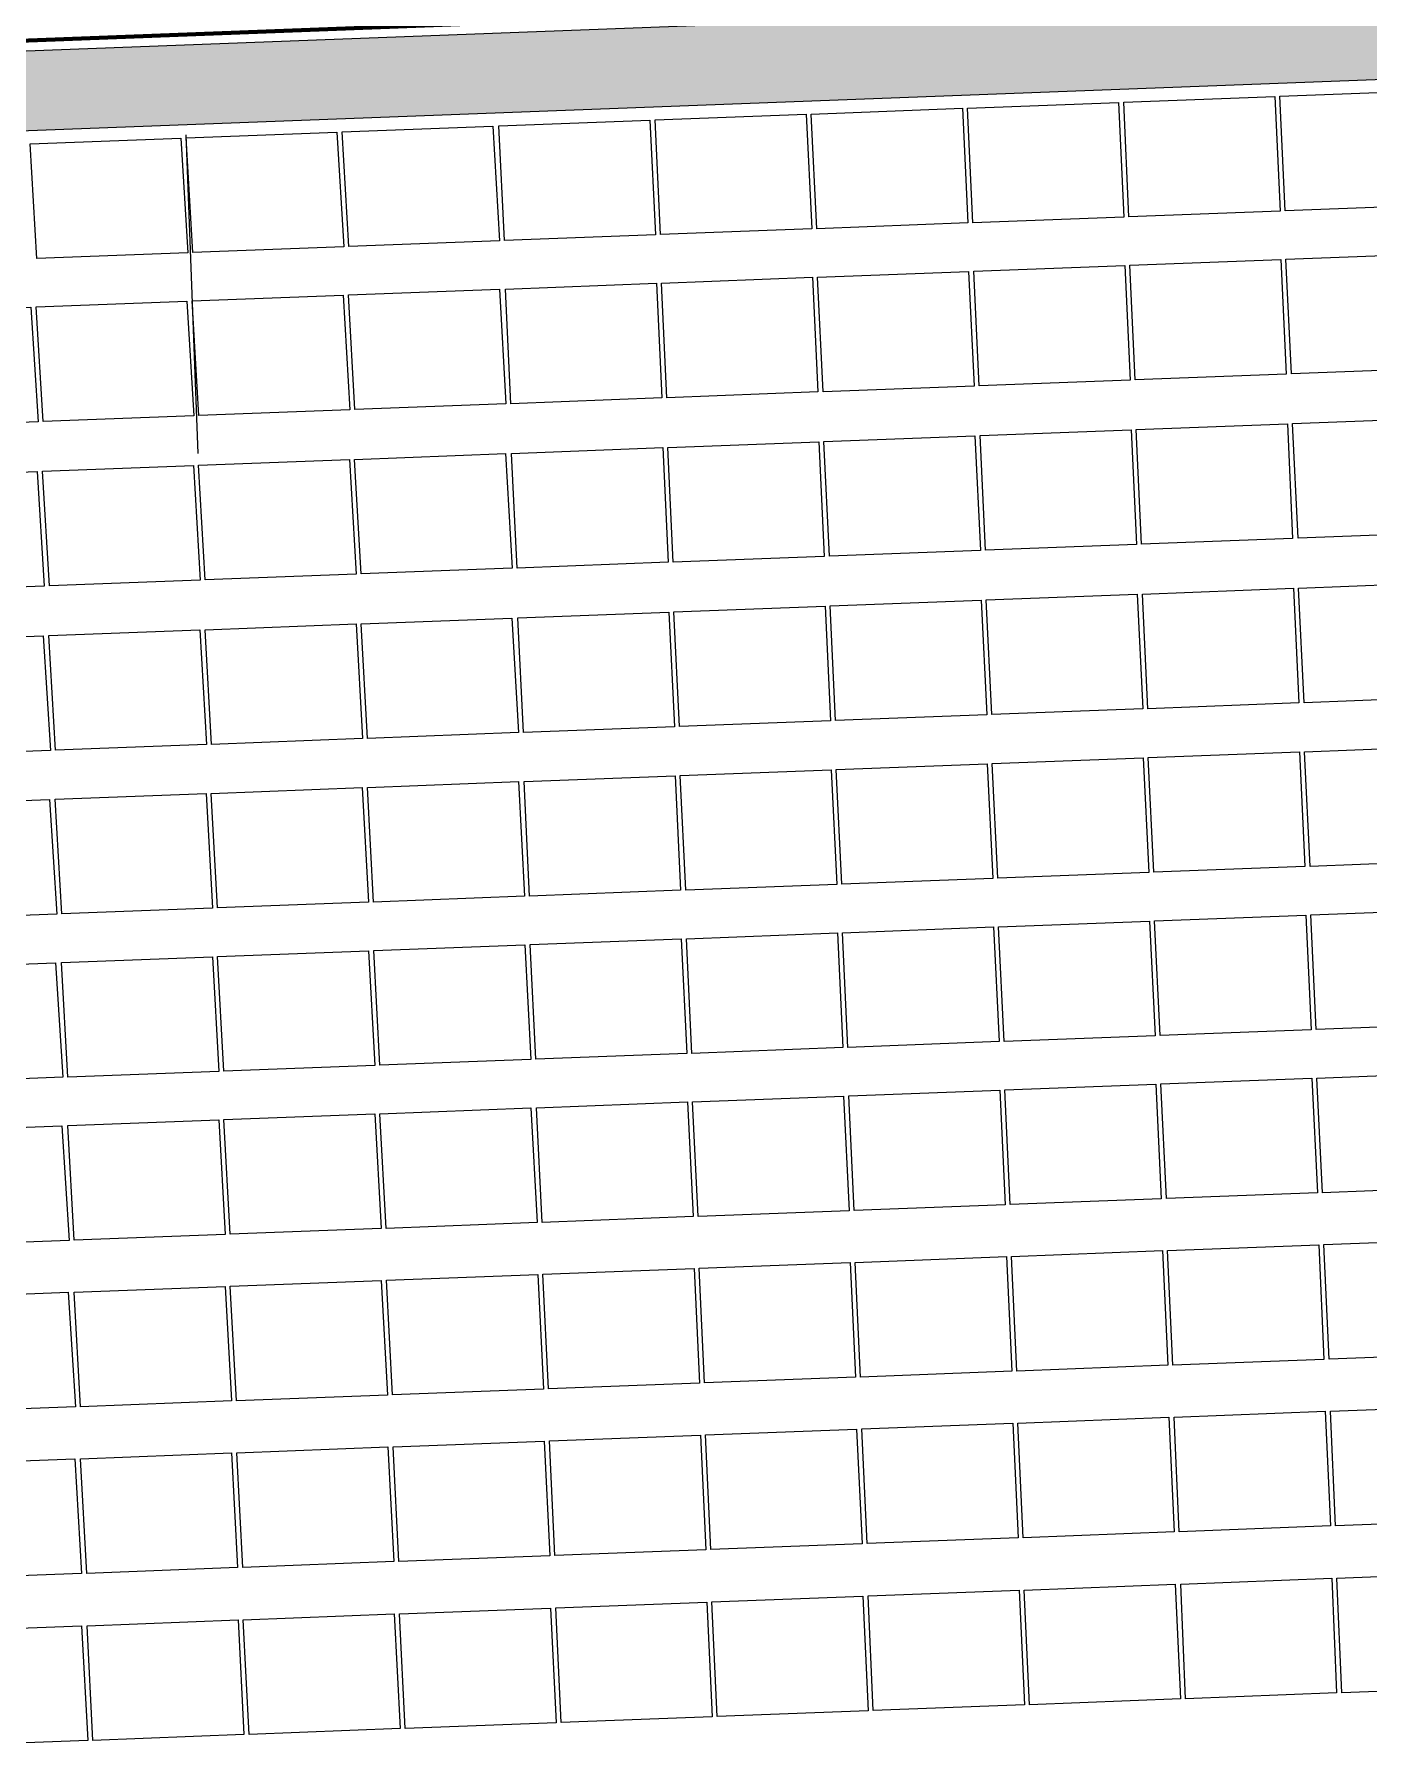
# Model space of a CAD drawing. Header units: metres. Extents: x 1956498 to 1957612, y 2277909 to 2278547.
# Drawn here: x 1957201.3 to 1957267.9, y 2278392.3 to 2278477.2 of the extents above; entities that cross this region are included whole.
import ezdxf

# ---------------------------------------------------------------- set-up
doc = ezdxf.new("R2010")
doc.units = ezdxf.units.M
doc.layers.add('PVcase AlignmentLine', color=130, linetype='Continuous', plot=False)
for name, color, linetype in [('PVcase PV Modules (full frames)', 142, 'Continuous'), ('UBS-100-Circulation intérieure lourde', 252, 'Continuous'), ('UBS-100-Circulation intérieure légère', 254, 'Continuous'), ('UBS-100-Clôture', 30, 'LIMITE1')]:
    doc.layers.add(name, color=color, linetype=linetype)
doc.linetypes.add('LIMITE1', pattern='A,6.35,-2.54,[133,ltypeshp.shx,S=2.54,R=0,X=-2.54,Y=0],-2.54,25.4', length=36.83)

# ---------------------------------------------------------------- blocks, each defined once
blk = doc.blocks.new('3P6@20DEG F FX ID1 PVBlock')
at = {"color": 0, "transparency": 33554687}
blk.add_polyline3d([(0, 0, 2.083586713139974), (7.539539347030692, 0.2870042413902952, 2.083586713139975), (7.757297679336461, -5.433460050740019, 1.675326544159361e-15), (0.2177583323057694, -5.720464292130313, 0)], close=True, dxfattribs=at)

msp = doc.modelspace()

# ---------------------------------------------------------------- hatches: boundary and pattern name
at = {"layer": 'UBS-100-Circulation intérieure légère', "transparency": 33554687}
h = msp.add_hatch(color=256, dxfattribs=at)
h.dxf.hatch_style = 1
edge = h.paths.add_edge_path()
edge.add_line((1957168.819853343, 2278475.1357936), (1957280.345776347, 2278479.367476957))
edge.add_arc((1957280.914519513, 2278464.37826313), 14.99999999764238, 2.172968428877482, 92.17295973997813, ccw=False)
edge.add_line((1957295.903733255, 2278464.94700857), (1957297.1195293, 2278432.904954253))
edge.add_line((1957297.1195293, 2278432.904954253), (1957297.270925104, 2278428.914927621))
edge.add_line((1957297.270925104, 2278428.914927621), (1957299.069981529, 2278381.500911805))
edge.add_line((1957299.069981529, 2278381.500911805), (1957300.808847787, 2278335.64713866))
edge.add_arc((1957309.588938812, 2278335.97673392), 8.786275174235083, 182.1498130617555, 198.0567626064983)
edge.add_arc((1957311.791150719, 2278336.347840864), 10.99999998057414, 196.3388526731044, 234.4541108822879)
edge.add_line((1957305.396247846, 2278327.397689088), (1957286.721981409, 2278326.696673925))
edge.add_arc((1957285.722986616, 2278337.651216791), 10.99999999995685, 275.2106509930605, 362.1729597371456)
edge.add_line((1957296.715076757, 2278338.068295112), (1957294.963596078, 2278384.228530478))
edge.add_line((1957294.963596078, 2278384.228530478), (1957294.487589629, 2278396.776465988))
edge.add_line((1957294.487589629, 2278396.776465988), (1957291.906609636, 2278464.795341454))
edge.add_arc((1957280.914519526, 2278464.378263162), 10.99999996737297, 2.172959588233279, 92.17295981279794)
edge.add_line((1957280.497441191, 2278475.370353269), (1957168.971522206, 2278471.138563979))
edge.add_line((1957168.971522206, 2278471.138563979), (1957168.819853342, 2278475.1357936))

# ---------------------------------------------------------------- linework, layer by layer
at = {"layer": 'PVcase AlignmentLine', "transparency": 33554687}
msp.add_lwpolyline([(1957208.875265989, 2278472.152332769), (1957209.477812591, 2278456.272230144)], dxfattribs=at)
msp.add_lwpolyline([(1957208.875265989, 2278472.152332769), (1957209.477812591, 2278456.272230144)], dxfattribs=at)
at = {"layer": 'UBS-100-Circulation intérieure lourde', "transparency": 33554687}
msp.add_lwpolyline([(1957006.605123802, 2278220.010593488), (1956995.782239832, 2278259.923491101), (1956988.429034274, 2278313.830224475), (1956988.333498855, 2278315.189393589), (1956988.497862088, 2278317.036745261), (1956991.231272534, 2278332.676342481, 0.05406537427331318), (1956991.385344457, 2278335.043276369), (1956989.7690816, 2278372.586795582), (1956991.042051952, 2278387.276042583), (1956991.387919464, 2278391.267127923), (1956995.808759287, 2278442.280734024, 0.0924494076519206), (1956995.511551173, 2278449.002235829), (1956995.129432643, 2278450.583121354, -0.473848756000212), (1957009.140814484, 2278469.096530799), (1957132.816654769, 2278473.769706396), (1957132.808612478, 2278474.269761041), (1957136.783818054, 2278474.420594236), (1957136.813778433, 2278473.921371239), (1957280.345776347, 2278479.367476956, -0.4142135178826614)], format="xyb", dxfattribs=at)
msp.add_lwpolyline([(1957137.373009112, 2278459.18187029), (1957139.759136707, 2278396.295529243, 0.161608705247405), (1957142.18976407, 2278389.805990802), (1957161.181589846, 2278366.263666817), (1957173.172571109, 2278351.399553538, 0.07848665239500643), (1957175.708216624, 2278349.086336077), (1957180.739224132, 2278345.769243584, 0.05236718591524724), (1957182.779245289, 2278344.711675616), (1957212.706367968, 2278332.978949255, 0.06498345030202306), (1957215.469386391, 2278332.291524963), (1957237.256257819, 2278329.795692535, 0.08310003228362475), (1957240.882719537, 2278329.983564417), (1957257.158739038, 2278333.581839886, -0.1390041893339684), (1957265.326820291, 2278333.102152817), (1957277.43753311, 2278328.887543924), (1957282.107586167, 2278327.26233429, 0.528139399547314), (1957296.715076758, 2278338.068295111), (1957294.963596078, 2278384.228530477), (1957294.487589629, 2278396.776465987), (1957291.906609636, 2278464.795341453, 0.4142135635150986), (1957280.497441191, 2278475.370353268), (1957168.971522206, 2278471.138563978, 0.2428193826311437), (1957160.241239293, 2278466.25595683, -0.240973956160161), (1957148.336308048, 2278459.597856173)], format="xyb", close=True, dxfattribs=at)
at = {"layer": 'UBS-100-Clôture', "color": 30, "ltscale": 0.1, "true_color": 0xf26722, "transparency": 33554687, "const_width": 0.2}
msp.add_lwpolyline([(1957439.487520062, 2278062.000476466), (1957103.223067513, 2278049.509557521), (1956994.552942352, 2278041.239516748, -0.4797822922649824), (1956978.03413001, 2278058.897948434), (1956982.25021303, 2278088.258914637), (1956982.455848069, 2278089.690965052), (1957010.938054832, 2278180.731843866), (1957011.436935305, 2278182.77717684), (1957011.65315655, 2278184.553646718), (1957011.614902705, 2278187.227925835), (1957011.211259598, 2278189.867111322), (1957006.116214767, 2278219.903103646), (1956995.291200008, 2278259.823859237), (1956987.931411603, 2278313.778851806), (1956987.83193797, 2278315.194049346), (1956988.001698005, 2278317.102058083), (1956990.934783313, 2278333.884123473), (1956989.268150222, 2278372.59767257), (1956995.311794538, 2278442.337383319, 0.0926086129041099), (1956995.025024893, 2278448.886924914, -0.5028292672204173), (1957009.121856379, 2278469.59617126), (1957280.326818241, 2278479.867117417, -0.4142135623949106)], format="xyb", dxfattribs=at)

# ---------------------------------------------------------------- block references
at = {"layer": 'PVcase PV Modules (full frames)', "color": 144, "true_color": 0x007ca5, "transparency": 33554687, "extrusion": (-0.0286525079427703, -0.001090702087692244, 0.9995888375514932), "rotation": 87.82000000000001}
msp.add_blockref('3P6@20DEG F FX ID1 PVBlock', (-2202372.711404002, 2041680.778742091, -57925.41848518302), dxfattribs=at)
at = {"layer": 'PVcase PV Modules (full frames)', "color": 144, "true_color": 0x007ca5, "transparency": 33554687, "extrusion": (-0.0212657150337597, -0.0008095123760167245, 0.9997735313828907), "rotation": 87.82000000000001}
msp.add_blockref('3P6@20DEG F FX ID1 PVBlock', (-2202372.711404001, 2042061.079876447, -42826.77582301392), dxfattribs=at)
at = {"layer": 'PVcase PV Modules (full frames)', "color": 144, "true_color": 0x007ca5, "transparency": 33554687, "extrusion": (-0.01864389989503407, -0.0007097089224739174, 0.9998259355057506), "rotation": 87.82000000000001}
msp.add_blockref('3P6@20DEG F FX ID1 PVBlock', (-2202372.711404001, 2042174.230932968, -37467.76224686421), dxfattribs=at)
at = {"layer": 'PVcase PV Modules (full frames)', "color": 144, "true_color": 0x007ca5, "transparency": 33554687, "extrusion": (-0.03665185060454645, -0.001395209454335044, 0.9993271212360048), "rotation": 87.82000000000001}
msp.add_blockref('3P6@20DEG F FX ID1 PVBlock', (-2202372.711404001, 2041127.955030511, -74275.94132765182), dxfattribs=at)
at = {"layer": 'PVcase PV Modules (full frames)', "color": 144, "true_color": 0x007ca5, "transparency": 33554687, "extrusion": (-0.02549525717693395, -0.0009705164477983884, 0.9996744719954124), "rotation": 87.82000000000001}
msp.add_blockref('3P6@20DEG F FX ID1 PVBlock', (-2202372.711404002, 2041838.068294835, -51472.02212544264), dxfattribs=at)
at = {"layer": 'PVcase PV Modules (full frames)', "color": 144, "true_color": 0x007ca5, "transparency": 33554687, "extrusion": (-0.02809051525159694, -0.00106930896556992, 0.9996048116787133), "rotation": 87.82000000000001}
msp.add_blockref('3P6@20DEG F FX ID1 PVBlock', (-2202372.711404003, 2041705.249686077, -56776.70613049618), dxfattribs=at)
at = {"layer": 'PVcase PV Modules (full frames)', "color": 144, "true_color": 0x007ca5, "transparency": 33554687, "extrusion": (-0.06060009783108671, -0.002306836572586948, 0.9981594595293329), "rotation": 87.82000000000001}
msp.add_blockref('3P6@20DEG F FX ID1 PVBlock', (-2202372.711404001, 2038734.967152627, -123225.8096551902), dxfattribs=at)
at = {"layer": 'PVcase PV Modules (full frames)', "color": 144, "true_color": 0x007ca5, "transparency": 33554687, "extrusion": (-0.05597090333812021, -0.002130619115186818, 0.9984301269701855), "rotation": 87.82000000000001}
msp.add_blockref('3P6@20DEG F FX ID1 PVBlock', (-2202372.711404003, 2039292.633030234, -113763.8305498286), dxfattribs=at)
at = {"layer": 'PVcase PV Modules (full frames)', "color": 144, "true_color": 0x007ca5, "transparency": 33554687, "extrusion": (-0.05395477488111845, -0.00205387206318356, 0.998541267988998), "rotation": 87.82000000000001}
msp.add_blockref('3P6@20DEG F FX ID1 PVBlock', (-2202372.711404002, 2039526.141689145, -109642.8925016419), dxfattribs=at)
at = {"layer": 'PVcase PV Modules (full frames)', "color": 144, "true_color": 0x007ca5, "transparency": 33554687, "extrusion": (-0.02831525798542597, -0.001077864145782088, 0.9995984615704958), "rotation": 87.82000000000001}
msp.add_blockref('3P6@20DEG F FX ID1 PVBlock', (-2202364.573262401, 2041715.806305299, -57236.71574743364), dxfattribs=at)
at = {"layer": 'PVcase PV Modules (full frames)', "color": 144, "true_color": 0x007ca5, "transparency": 33554687, "extrusion": (-0.02692977120171142, -0.00102512344571891, 0.9996368023161935), "rotation": 87.82000000000001}
msp.add_blockref('3P6@20DEG F FX ID1 PVBlock', (-2202364.573262401, 2041769.833255076, -54404.68668398715), dxfattribs=at)
at = {"layer": 'PVcase PV Modules (full frames)', "color": 144, "true_color": 0x007ca5, "transparency": 33554687, "extrusion": (-0.02229909152717737, -0.0008488494525823777, 0.999750983981346), "rotation": 87.82000000000001}
for p in [(-2202364.573262401, 2042007.881156325, -44939.59101947572), (-2202364.5732624, 2042015.676218594, -44939.59101947574)]:
    msp.add_blockref('3P6@20DEG F FX ID1 PVBlock', p, dxfattribs=at)
at = {"layer": 'PVcase PV Modules (full frames)', "color": 144, "true_color": 0x007ca5, "transparency": 33554687, "extrusion": (-0.04992945534314214, -0.001900642041139121, 0.9987509384471028), "rotation": 87.82000000000001}
msp.add_blockref('3P6@20DEG F FX ID1 PVBlock', (-2202364.573262402, 2039951.791489462, -101415.6122975057), dxfattribs=at)
at = {"layer": 'PVcase PV Modules (full frames)', "color": 144, "true_color": 0x007ca5, "transparency": 33554687, "extrusion": (-0.02526340309976587, -0.0009616905632890013, 0.9996803667248243), "rotation": 87.82000000000001}
msp.add_blockref('3P6@20DEG F FX ID1 PVBlock', (-2202364.573262402, 2041842.153616176, -50998.64617706071), dxfattribs=at)
at = {"layer": 'PVcase PV Modules (full frames)', "color": 144, "true_color": 0x007ca5, "transparency": 33554687, "extrusion": (-0.02526340309979604, -0.0009616905632901497, 0.9996803667248235), "rotation": 87.82000000000001}
msp.add_blockref('3P6@20DEG F FX ID1 PVBlock', (-2202364.573262401, 2041849.948696108, -50998.64617712238), dxfattribs=at)
at = {"layer": 'PVcase PV Modules (full frames)', "color": 144, "true_color": 0x007ca5, "transparency": 33554687, "extrusion": (-0.0689025121260701, -0.002622880830301191, 0.9976199498400516), "rotation": 87.82000000000001}
msp.add_blockref('3P6@20DEG F FX ID1 PVBlock', (-2202364.573262402, 2037630.517449534, -140196.192492984), dxfattribs=at)
at = {"layer": 'PVcase PV Modules (full frames)', "color": 144, "true_color": 0x007ca5, "transparency": 33554687, "extrusion": (-0.06340615942697479, -0.002413653652855847, 0.9979848862697096), "rotation": 87.82000000000001}
msp.add_blockref('3P6@20DEG F FX ID1 PVBlock', (-2202364.573262402, 2038380.172636186, -128961.7733517224), dxfattribs=at)
at = {"layer": 'PVcase PV Modules (full frames)', "color": 144, "true_color": 0x007ca5, "transparency": 33554687, "extrusion": (-0.05817279151505196, -0.002214437398606937, 0.9983040732133441), "rotation": 87.82000000000001}
msp.add_blockref('3P6@20DEG F FX ID1 PVBlock', (-2202364.573262402, 2039036.554049654, -118264.8675455682), dxfattribs=at)
at = {"layer": 'PVcase PV Modules (full frames)', "color": 144, "true_color": 0x007ca5, "transparency": 33554687, "extrusion": (-0.02140253899554951, -0.0008147207920153708, 0.9997706074668203), "rotation": 87.82000000000001}
for p in [(-2202356.369798088, 2042055.174747459, -43107.57313163228), (-2202356.369798088, 2042047.379690097, -43107.5731316323)]:
    msp.add_blockref('3P6@20DEG F FX ID1 PVBlock', p, dxfattribs=at)
at = {"layer": 'PVcase PV Modules (full frames)', "color": 144, "true_color": 0x007ca5, "transparency": 33554687, "extrusion": (-0.0310724344449512, -0.001182820337629123, 0.9995164354595242), "rotation": 87.82000000000001}
msp.add_blockref('3P6@20DEG F FX ID1 PVBlock', (-2202356.369798089, 2041550.025580314, -62872.97453407746), dxfattribs=at)
at = {"layer": 'PVcase PV Modules (full frames)', "color": 144, "true_color": 0x007ca5, "transparency": 33554687, "extrusion": (-0.0267550377097296, -0.00101847194474472, 0.9996415010752848), "rotation": 87.82000000000001}
msp.add_blockref('3P6@20DEG F FX ID1 PVBlock', (-2202356.369798088, 2041771.507161115, -54048.08117732849), dxfattribs=at)
at = {"layer": 'PVcase PV Modules (full frames)', "color": 144, "true_color": 0x007ca5, "transparency": 33554687, "extrusion": (-0.02907934076128861, -0.001106950139945937, 0.9995764936223123), "rotation": 87.82000000000001}
msp.add_blockref('3P6@20DEG F FX ID1 PVBlock', (-2202356.369798088, 2041648.015465434, -58798.93641170578), dxfattribs=at)
at = {"layer": 'PVcase PV Modules (full frames)', "color": 144, "true_color": 0x007ca5, "transparency": 33554687, "extrusion": (-0.05451356273803708, -0.002075143188326796, 0.9985108738808777), "rotation": 87.82000000000001}
msp.add_blockref('3P6@20DEG F FX ID1 PVBlock', (-2202356.369798088, 2039456.569877772, -110786.0208812126), dxfattribs=at)
at = {"layer": 'PVcase PV Modules (full frames)', "color": 144, "true_color": 0x007ca5, "transparency": 33554687, "extrusion": (-0.05021510961022308, -0.001911515913195476, 0.9987365963424727), "rotation": 87.82000000000001}
msp.add_blockref('3P6@20DEG F FX ID1 PVBlock', (-2202356.369798089, 2039922.65271591, -102000.0514067506), dxfattribs=at)
at = {"layer": 'PVcase PV Modules (full frames)', "color": 144, "true_color": 0x007ca5, "transparency": 33554687, "extrusion": (-0.02592650672714176, -0.000986932629783836, 0.9996633644447074), "rotation": 87.82000000000001}
msp.add_blockref('3P6@20DEG F FX ID1 PVBlock', (-2202356.369798088, 2041807.836560532, -52354.57810042527), dxfattribs=at)
at = {"layer": 'PVcase PV Modules (full frames)', "color": 144, "true_color": 0x007ca5, "transparency": 33554687, "extrusion": (-0.06908546486744044, -0.002629845209732137, 0.9976072786714332), "rotation": 87.82000000000001}
msp.add_blockref('3P6@20DEG F FX ID1 PVBlock', (-2202356.369798087, 2037604.716186933, -140570.6294943997), dxfattribs=at)
at = {"layer": 'PVcase PV Modules (full frames)', "color": 144, "true_color": 0x007ca5, "transparency": 33554687, "extrusion": (-0.05674236093254396, -0.002159985843240246, 0.9983865178060839), "rotation": 87.82000000000001}
msp.add_blockref('3P6@20DEG F FX ID1 PVBlock', (-2202356.369798088, 2039196.203806382, -115341.6336246479), dxfattribs=at)
at = {"layer": 'PVcase PV Modules (full frames)', "color": 144, "true_color": 0x007ca5, "transparency": 33554687, "extrusion": (-0.02884315752572948, -0.001097959459318022, 0.9995833465744474), "rotation": 87.82000000000001}
msp.add_blockref('3P6@20DEG F FX ID1 PVBlock', (-2202348.164405682, 2041669.641881258, -58316.71157730492), dxfattribs=at)
at = {"layer": 'PVcase PV Modules (full frames)', "color": 144, "true_color": 0x007ca5, "transparency": 33554687, "extrusion": (-0.02140253899553451, -0.0008147207920147999, 0.9997706074668207), "rotation": 87.82000000000001}
msp.add_blockref('3P6@20DEG F FX ID1 PVBlock', (-2202348.164405683, 2042055.163748653, -43108.04741141997), dxfattribs=at)
at = {"layer": 'PVcase PV Modules (full frames)', "color": 144, "true_color": 0x007ca5, "transparency": 33554687, "extrusion": (-0.03113402069845293, -0.001185164713744527, 0.9995145162226258), "rotation": 87.82000000000001}
msp.add_blockref('3P6@20DEG F FX ID1 PVBlock', (-2202348.164405683, 2041546.129415434, -62999.33204018874), dxfattribs=at)
at = {"layer": 'PVcase PV Modules (full frames)', "color": 144, "true_color": 0x007ca5, "transparency": 33554687, "extrusion": (-0.02728706483713848, -0.001038724381276029, 0.9996270990445555), "rotation": 87.82000000000001}
msp.add_blockref('3P6@20DEG F FX ID1 PVBlock', (-2202348.164405684, 2041734.622164264, -55136.09113175541), dxfattribs=at)
at = {"layer": 'PVcase PV Modules (full frames)', "color": 144, "true_color": 0x007ca5, "transparency": 33554687, "extrusion": (-0.02956857143395288, -0.001125573463150447, 0.9995621204646233), "rotation": 87.82000000000001}
msp.add_blockref('3P6@20DEG F FX ID1 PVBlock', (-2202348.164405684, 2041611.160757858, -59799.45381545596), dxfattribs=at)
at = {"layer": 'PVcase PV Modules (full frames)', "color": 144, "true_color": 0x007ca5, "transparency": 33554687, "extrusion": (-0.02906863485559505, -0.001106542603065957, 0.9995768054687442), "rotation": 87.82000000000001}
msp.add_blockref('3P6@20DEG F FX ID1 PVBlock', (-2202348.164405683, 2041648.630611143, -58777.58719915495), dxfattribs=at)
at = {"layer": 'PVcase PV Modules (full frames)', "color": 144, "true_color": 0x007ca5, "transparency": 33554687, "extrusion": (-0.05366521167917641, -0.002042849391468125, 0.9985568946343483), "rotation": 87.82000000000001}
msp.add_blockref('3P6@20DEG F FX ID1 PVBlock', (-2202348.164405683, 2039542.20048661, -109052.5217778166), dxfattribs=at)
at = {"layer": 'PVcase PV Modules (full frames)', "color": 144, "true_color": 0x007ca5, "transparency": 33554687, "extrusion": (-0.04859498783479078, -0.001849843468803901, 0.9988168526994714), "rotation": 87.82000000000001}
msp.add_blockref('3P6@20DEG F FX ID1 PVBlock', (-2202348.164405683, 2040077.718474495, -98689.1111095008), dxfattribs=at)
at = {"layer": 'PVcase PV Modules (full frames)', "color": 144, "true_color": 0x007ca5, "transparency": 33554687, "extrusion": (-0.04938567413411891, -0.001879942167288145, 0.998778013878843), "rotation": 87.82000000000001}
msp.add_blockref('3P6@20DEG F FX ID1 PVBlock', (-2202348.164405683, 2040006.69259168, -100305.2594120672), dxfattribs=at)
at = {"layer": 'PVcase PV Modules (full frames)', "color": 144, "true_color": 0x007ca5, "transparency": 33554687, "extrusion": (-0.06998569912438056, -0.002664114020874878, 0.9975444373132234), "rotation": 87.82000000000001}
msp.add_blockref('3P6@20DEG F FX ID1 PVBlock', (-2202348.164405683, 2037476.902846052, -142411.1779586131), dxfattribs=at)
at = {"layer": 'PVcase PV Modules (full frames)', "color": 144, "true_color": 0x007ca5, "transparency": 33554687, "extrusion": (-0.02871077713218488, -0.001092920194626184, 0.9995871631838389), "rotation": 87.82000000000001}
msp.add_blockref('3P6@20DEG F FX ID1 PVBlock', (-2202339.998720999, 2041685.12720376, -58046.65596048226), dxfattribs=at)
at = {"layer": 'PVcase PV Modules (full frames)', "color": 144, "true_color": 0x007ca5, "transparency": 33554687, "extrusion": (-0.03111909410034451, -0.001184596509671379, 0.9995149817353831), "rotation": 87.82000000000001}
msp.add_blockref('3P6@20DEG F FX ID1 PVBlock', (-2202339.998721, 2041547.033891575, -62969.29559699712), dxfattribs=at)
at = {"layer": 'PVcase PV Modules (full frames)', "color": 144, "true_color": 0x007ca5, "transparency": 33554687, "extrusion": (-0.02885941530185025, -0.001098578336743746, 0.9995828766410884), "rotation": 87.82000000000001}
msp.add_blockref('3P6@20DEG F FX ID1 PVBlock', (-2202339.998721, 2041660.876588118, -58350.47360593454), dxfattribs=at)
at = {"layer": 'PVcase PV Modules (full frames)', "color": 144, "true_color": 0x007ca5, "transparency": 33554687, "extrusion": (-0.02886877988456666, -0.001098934814087354, 0.9995826058361814), "rotation": 87.82000000000001}
msp.add_blockref('3P6@20DEG F FX ID1 PVBlock', (-2202339.998720999, 2041668.124570444, -58369.6148105844), dxfattribs=at)
at = {"layer": 'PVcase PV Modules (full frames)', "color": 144, "true_color": 0x007ca5, "transparency": 33554687, "extrusion": (-0.04343330121195794, -0.001653355873833791, 0.999054960830577), "rotation": 87.82000000000001}
msp.add_blockref('3P6@20DEG F FX ID1 PVBlock', (-2202339.998720999, 2040568.528038236, -88139.2206020724), dxfattribs=at)
at = {"layer": 'PVcase PV Modules (full frames)', "color": 144, "true_color": 0x007ca5, "transparency": 33554687, "extrusion": (-0.0289430409683592, -0.001101761677246719, 0.999580455241453), "rotation": 87.82000000000001}
msp.add_blockref('3P6@20DEG F FX ID1 PVBlock', (-2202339.998720999, 2041640.394047985, -58521.40381695548), dxfattribs=at)
at = {"layer": 'PVcase PV Modules (full frames)', "color": 144, "true_color": 0x007ca5, "transparency": 33554687, "extrusion": (-0.02894304096837419, -0.00110176167724729, 0.9995804552414526), "rotation": 87.82000000000001}
msp.add_blockref('3P6@20DEG F FX ID1 PVBlock', (-2202339.998721, 2041648.189152915, -58521.40381698612), dxfattribs=at)
at = {"layer": 'PVcase PV Modules (full frames)', "color": 144, "true_color": 0x007ca5, "transparency": 33554687, "extrusion": (-0.07036657524436184, -0.002678612660227686, 0.9975176039161394), "rotation": 87.82000000000001}
msp.add_blockref('3P6@20DEG F FX ID1 PVBlock', (-2202339.998720998, 2037422.304193589, -143190.1531853202), dxfattribs=at)
at = {"layer": 'PVcase PV Modules (full frames)', "color": 144, "true_color": 0x007ca5, "transparency": 33554687, "extrusion": (-0.05134428062539691, -0.001954499556584446, 0.998679100000868), "rotation": 87.82000000000001}
msp.add_blockref('3P6@20DEG F FX ID1 PVBlock', (-2202339.998720999, 2039790.294717561, -104309.0848414645), dxfattribs=at)
at = {"layer": 'PVcase PV Modules (full frames)', "color": 144, "true_color": 0x007ca5, "transparency": 33554687, "extrusion": (-0.04832317673866746, -0.001839496558488344, 0.9988300590402227), "rotation": 87.82000000000001}
msp.add_blockref('3P6@20DEG F FX ID1 PVBlock', (-2202339.998720998, 2040104.493929628, -98134.02667783652), dxfattribs=at)
at = {"layer": 'PVcase PV Modules (full frames)', "color": 144, "true_color": 0x007ca5, "transparency": 33554687, "extrusion": (-0.02745117052180861, -0.001044971318306092, 0.9996225994203645), "rotation": 87.82000000000001}
msp.add_blockref('3P6@20DEG F FX ID1 PVBlock', (-2202331.853562995, 2041748.896841619, -55472.53623126414), dxfattribs=at)
at = {"layer": 'PVcase PV Modules (full frames)', "color": 144, "true_color": 0x007ca5, "transparency": 33554687, "extrusion": (-0.02871008469998033, -0.001092893836121979, 0.9995871831008953), "rotation": 87.82000000000001}
msp.add_blockref('3P6@20DEG F FX ID1 PVBlock', (-2202331.853562995, 2041685.159655322, -58045.76562645764), dxfattribs=at)
at = {"layer": 'PVcase PV Modules (full frames)', "color": 144, "true_color": 0x007ca5, "transparency": 33554687, "extrusion": (-0.02654777613447193, -0.001010582211905855, 0.9996470348607589), "rotation": 87.82000000000001}
msp.add_blockref('3P6@20DEG F FX ID1 PVBlock', (-2202331.853562995, 2041813.822848268, -53625.97545355532), dxfattribs=at)
at = {"layer": 'PVcase PV Modules (full frames)', "color": 144, "true_color": 0x007ca5, "transparency": 33554687, "extrusion": (-0.02894304096838918, -0.00110176167724786, 0.9995804552414521), "rotation": 87.82000000000001}
msp.add_blockref('3P6@20DEG F FX ID1 PVBlock', (-2202331.853562995, 2041640.380461584, -58521.88946194496), dxfattribs=at)
at = {"layer": 'PVcase PV Modules (full frames)', "color": 144, "true_color": 0x007ca5, "transparency": 33554687, "extrusion": (-0.02820859400728934, -0.00107380381626861, 0.9996014816763209), "rotation": 87.82000000000001}
msp.add_blockref('3P6@20DEG F FX ID1 PVBlock', (-2202331.853562996, 2041690.653620778, -57020.69148799188), dxfattribs=at)
at = {"layer": 'PVcase PV Modules (full frames)', "color": 144, "true_color": 0x007ca5, "transparency": 33554687, "extrusion": (-0.02594294884447555, -0.0009875585244433144, 0.9996629372610619), "rotation": 87.82000000000001}
msp.add_blockref('3P6@20DEG F FX ID1 PVBlock', (-2202331.853562996, 2041822.526722214, -52389.73310709493), dxfattribs=at)
at = {"layer": 'PVcase PV Modules (full frames)', "color": 144, "true_color": 0x007ca5, "transparency": 33554687, "extrusion": (-0.04611809987019869, -0.001755556892586685, 0.9989344517456384), "rotation": 87.82000000000001}
msp.add_blockref('3P6@20DEG F FX ID1 PVBlock', (-2202331.853562995, 2040316.285756658, -93627.36115341831), dxfattribs=at)
at = {"layer": 'PVcase PV Modules (full frames)', "color": 144, "true_color": 0x007ca5, "transparency": 33554687, "extrusion": (-0.04125131345428344, -0.001570295130691583, 0.9991475683358785), "rotation": 87.82000000000001}
msp.add_blockref('3P6@20DEG F FX ID1 PVBlock', (-2202331.853562994, 2040756.265900098, -83679.75591154183), dxfattribs=at)
at = {"layer": 'PVcase PV Modules (full frames)', "color": 144, "true_color": 0x007ca5, "transparency": 33554687, "extrusion": (-0.07036657524439174, -0.002678612660228825, 0.9975176039161373), "rotation": 87.82000000000001}
msp.add_blockref('3P6@20DEG F FX ID1 PVBlock', (-2202331.853562995, 2037422.271519073, -143190.5963904066), dxfattribs=at)
at = {"layer": 'PVcase PV Modules (full frames)', "color": 144, "true_color": 0x007ca5, "transparency": 33554687, "extrusion": (-0.0503482811184149, -0.001916585292891525, 0.9987298820448081), "rotation": 87.82000000000001}
msp.add_blockref('3P6@20DEG F FX ID1 PVBlock', (-2202331.853562995, 2039893.356978237, -102273.7382801445), dxfattribs=at)
at = {"layer": 'PVcase PV Modules (full frames)', "color": 144, "true_color": 0x007ca5, "transparency": 33554687, "extrusion": (-0.02654777613445676, -0.001010582211905277, 0.9996470348607591), "rotation": 87.82000000000001}
msp.add_blockref('3P6@20DEG F FX ID1 PVBlock', (-2202323.713339028, 2041813.806546957, -53626.50015907246), dxfattribs=at)
at = {"layer": 'PVcase PV Modules (full frames)', "color": 144, "true_color": 0x007ca5, "transparency": 33554687, "extrusion": (-0.02576940350258624, -0.0009809522522424303, 0.9996674324873246), "rotation": 87.82000000000001}
msp.add_blockref('3P6@20DEG F FX ID1 PVBlock', (-2202323.713339029, 2041831.584561564, -52035.50072770452), dxfattribs=at)
at = {"layer": 'PVcase PV Modules (full frames)', "color": 144, "true_color": 0x007ca5, "transparency": 33554687, "extrusion": (-0.0254195642121745, -0.0009676350778725288, 0.9996764023610937), "rotation": 87.82000000000001}
msp.add_blockref('3P6@20DEG F FX ID1 PVBlock', (-2202323.713339028, 2041857.477657031, -51320.43004880824), dxfattribs=at)
at = {"layer": 'PVcase PV Modules (full frames)', "color": 144, "true_color": 0x007ca5, "transparency": 33554687, "extrusion": (-0.02677943228130108, -0.001019400561890364, 0.999640846919125), "rotation": 87.82000000000001}
msp.add_blockref('3P6@20DEG F FX ID1 PVBlock', (-2202323.713339028, 2041793.520219859, -54100.00854739103), dxfattribs=at)
at = {"layer": 'PVcase PV Modules (full frames)', "color": 144, "true_color": 0x007ca5, "transparency": 33554687, "extrusion": (-0.0404883917727142, -0.001541253335380147, 0.9991788201667484), "rotation": 87.82000000000001}
msp.add_blockref('3P6@20DEG F FX ID1 PVBlock', (-2202323.713339028, 2040819.59082431, -82120.8418632539), dxfattribs=at)
at = {"layer": 'PVcase PV Modules (full frames)', "color": 144, "true_color": 0x007ca5, "transparency": 33554687, "extrusion": (-0.02815751226079577, -0.001071859310480329, 0.9996029239757663), "rotation": 87.82000000000001}
msp.add_blockref('3P6@20DEG F FX ID1 PVBlock', (-2202323.713339029, 2041685.757686115, -56916.77340832096), dxfattribs=at)
at = {"layer": 'PVcase PV Modules (full frames)', "color": 144, "true_color": 0x007ca5, "transparency": 33554687, "extrusion": (-0.02815751226078078, -0.001071859310479758, 0.9996029239757668), "rotation": 87.82000000000001}
msp.add_blockref('3P6@20DEG F FX ID1 PVBlock', (-2202323.713339028, 2041693.552785424, -56916.77340829031), dxfattribs=at)
at = {"layer": 'PVcase PV Modules (full frames)', "color": 144, "true_color": 0x007ca5, "transparency": 33554687, "extrusion": (-0.06761232559438049, -0.002573767881918558, 0.9977083487405572), "rotation": 87.82000000000001}
msp.add_blockref('3P6@20DEG F FX ID1 PVBlock', (-2202323.713339028, 2037810.074860914, -137561.4118930167), dxfattribs=at)
at = {"layer": 'PVcase PV Modules (full frames)', "color": 144, "true_color": 0x007ca5, "transparency": 33554687, "extrusion": (-0.04659075529027445, -0.001773549253132065, 0.9989124866796533), "rotation": 87.82000000000001}
msp.add_blockref('3P6@20DEG F FX ID1 PVBlock', (-2202323.713339029, 2040263.905447614, -94593.92810836308), dxfattribs=at)
at = {"layer": 'PVcase PV Modules (full frames)', "color": 144, "true_color": 0x007ca5, "transparency": 33554687, "extrusion": (-0.04519819992095929, -0.001720539476411199, 0.9989765575166494), "rotation": 87.82000000000001}
msp.add_blockref('3P6@20DEG F FX ID1 PVBlock', (-2202323.713339028, 2040401.677298716, -91747.58454118218), dxfattribs=at)
at = {"layer": 'PVcase PV Modules (full frames)', "color": 144, "true_color": 0x007ca5, "transparency": 33554687, "extrusion": (-0.02196860945180856, -0.0008362691405807337, 0.9997583112196059), "rotation": 87.82000000000001}
msp.add_blockref('3P6@20DEG F FX ID1 PVBlock', (-2202315.403988238, 2042030.373498951, -44267.17679371064), dxfattribs=at)
at = {"layer": 'PVcase PV Modules (full frames)', "color": 144, "true_color": 0x007ca5, "transparency": 33554687, "extrusion": (-0.01564536376754003, -0.0005955650010827855, 0.9998774264353161), "rotation": 87.82000000000001}
msp.add_blockref('3P6@20DEG F FX ID1 PVBlock', (-2202315.403988237, 2042277.434202516, -31342.40797630371), dxfattribs=at)
at = {"layer": 'PVcase PV Modules (full frames)', "color": 144, "true_color": 0x007ca5, "transparency": 33554687, "extrusion": (-0.02806998449659803, -0.001068527430585829, 0.9996053892509238), "rotation": 87.82000000000001}
msp.add_blockref('3P6@20DEG F FX ID1 PVBlock', (-2202315.403988238, 2041698.525089321, -56738.35896753197), dxfattribs=at)
at = {"layer": 'PVcase PV Modules (full frames)', "color": 144, "true_color": 0x007ca5, "transparency": 33554687, "extrusion": (-0.02282309734364786, -0.0008687965454905729, 0.9997391416865726), "rotation": 87.82000000000001}
msp.add_blockref('3P6@20DEG F FX ID1 PVBlock', (-2202315.403988237, 2041976.168287485, -46013.77424162973), dxfattribs=at)
at = {"layer": 'PVcase PV Modules (full frames)', "color": 144, "true_color": 0x007ca5, "transparency": 33554687, "extrusion": (-0.0254399545663568, -0.0009684112682821028, 0.9996758829196977), "rotation": 87.82000000000001}
msp.add_blockref('3P6@20DEG F FX ID1 PVBlock', (-2202315.403988236, 2041856.429181237, -51362.6217331459), dxfattribs=at)
at = {"layer": 'PVcase PV Modules (full frames)', "color": 144, "true_color": 0x007ca5, "transparency": 33554687, "extrusion": (-0.03212324951781, -0.001222821240727546, 0.9994831672162517), "rotation": 87.82000000000001}
msp.add_blockref('3P6@20DEG F FX ID1 PVBlock', (-2202315.403988239, 2041435.873904776, -65023.12427614209), dxfattribs=at)
at = {"layer": 'PVcase PV Modules (full frames)', "color": 144, "true_color": 0x007ca5, "transparency": 33554687, "extrusion": (-0.02616734212418491, -0.0009961004021432338, 0.9996570801980771), "rotation": 87.82000000000001}
msp.add_blockref('3P6@20DEG F FX ID1 PVBlock', (-2202315.403988237, 2041795.093163813, -52849.39034005245), dxfattribs=at)
at = {"layer": 'PVcase PV Modules (full frames)', "color": 144, "true_color": 0x007ca5, "transparency": 33554687, "extrusion": (-0.06728956060767384, -0.002561481332847947, 0.9977302009293934), "rotation": 87.82000000000001}
msp.add_blockref('3P6@20DEG F FX ID1 PVBlock', (-2202315.403988238, 2037854.474819737, -136902.0654979141), dxfattribs=at)
at = {"layer": 'PVcase PV Modules (full frames)', "color": 144, "true_color": 0x007ca5, "transparency": 33554687, "extrusion": (-0.04529156169568981, -0.001724093436951499, 0.9989723229103928), "rotation": 87.82000000000001}
msp.add_blockref('3P6@20DEG F FX ID1 PVBlock', (-2202315.403988238, 2040385.273737478, -91938.80206826981), dxfattribs=at)
at = {"layer": 'PVcase PV Modules (full frames)', "color": 144, "true_color": 0x007ca5, "transparency": 33554687, "extrusion": (-0.04247391379446331, -0.001616835306026703, 0.999096267879414), "rotation": 87.82000000000001}
msp.add_blockref('3P6@20DEG F FX ID1 PVBlock', (-2202315.403988237, 2040644.430963867, -86179.61303658054), dxfattribs=at)
at = {"layer": 'PVcase PV Modules (full frames)', "color": 144, "true_color": 0x007ca5, "transparency": 33554687, "extrusion": (-0.01856535515204592, -0.0007067189951933622, 0.9998273991726473), "rotation": 87.82000000000001}
msp.add_blockref('3P6@20DEG F FX ID1 PVBlock', (-2202307.089005979, 2042169.308591232, -37311.43539529906), dxfattribs=at)
at = {"layer": 'PVcase PV Modules (full frames)', "color": 144, "true_color": 0x007ca5, "transparency": 33554687, "extrusion": (-0.009097197922710734, -0.0003462989273493521, 0.9999585596748537), "rotation": 359.9999097472484}
msp.add_blockref('3P6@20DEG F FX ID1 PVBlock', (1957190.802606317, 2278402.430592039, -17958.46787173605), dxfattribs=at)
at = {"layer": 'PVcase PV Modules (full frames)', "color": 144, "true_color": 0x007ca5, "transparency": 33554687, "extrusion": (-0.02613845951045972, -0.000995000940722579, 0.999657836915986), "rotation": 87.82000000000001}
msp.add_blockref('3P6@20DEG F FX ID1 PVBlock', (-2202307.089005977, 2041804.409415979, -52790.8317601599), dxfattribs=at)
at = {"layer": 'PVcase PV Modules (full frames)', "color": 144, "true_color": 0x007ca5, "transparency": 33554687, "extrusion": (-0.02210345828690619, -0.0008414023703230528, 0.9997553346563399), "rotation": 87.82000000000001}
msp.add_blockref('3P6@20DEG F FX ID1 PVBlock', (-2202307.089005978, 2042008.776119322, -44543.33417901474), dxfattribs=at)
at = {"layer": 'PVcase PV Modules (full frames)', "color": 144, "true_color": 0x007ca5, "transparency": 33554687, "extrusion": (-0.02302517351021983, -0.0008764888877174077, 0.9997345013312554), "rotation": 87.82000000000001}
msp.add_blockref('3P6@20DEG F FX ID1 PVBlock', (-2202307.089005979, 2041974.607516823, -46427.31634459259), dxfattribs=at)
at = {"layer": 'PVcase PV Modules (full frames)', "color": 144, "true_color": 0x007ca5, "transparency": 33554687, "extrusion": (-0.03817125039684473, -0.001453047760455017, 0.9992701558114038), "rotation": 87.82000000000001}
msp.add_blockref('3P6@20DEG F FX ID1 PVBlock', (-2202307.089005977, 2040996.839006721, -77385.51414077496), dxfattribs=at)
at = {"layer": 'PVcase PV Modules (full frames)', "color": 144, "true_color": 0x007ca5, "transparency": 33554687, "extrusion": (-0.02996672286603599, -0.001140729714011911, 0.9995502459888597), "rotation": 87.82000000000001}
msp.add_blockref('3P6@20DEG F FX ID1 PVBlock', (-2202307.089005977, 2041571.495881293, -60615.68927359617), dxfattribs=at)
at = {"layer": 'PVcase PV Modules (full frames)', "color": 144, "true_color": 0x007ca5, "transparency": 33554687, "extrusion": (-0.0236579474886401, -0.0009005764091545834, 0.9997197059590033), "rotation": 87.82000000000001}
msp.add_blockref('3P6@20DEG F FX ID1 PVBlock', (-2202307.089005978, 2041921.398341879, -47720.71030831845), dxfattribs=at)
at = {"layer": 'PVcase PV Modules (full frames)', "color": 144, "true_color": 0x007ca5, "transparency": 33554687, "extrusion": (-0.05968400322637613, -0.002271964012744117, 0.9982147353843254), "rotation": 87.82000000000001}
msp.add_blockref('3P6@20DEG F FX ID1 PVBlock', (-2202307.089005978, 2038839.25818201, -121356.8721034666), dxfattribs=at)
at = {"layer": 'PVcase PV Modules (full frames)', "color": 144, "true_color": 0x007ca5, "transparency": 33554687, "extrusion": (-0.0412067647969576, -0.001568599317059973, 0.9991494092632747), "rotation": 87.82000000000001}
msp.add_blockref('3P6@20DEG F FX ID1 PVBlock', (-2202307.089005977, 2040744.351753145, -83590.00711207885), dxfattribs=at)
at = {"layer": 'PVcase PV Modules (full frames)', "color": 144, "true_color": 0x007ca5, "transparency": 33554687, "extrusion": (-0.02116457917346309, -0.0008056624828699746, 0.9997756805885878), "rotation": 87.82000000000001}
msp.add_blockref('3P6@20DEG F FX ID1 PVBlock', (-2202298.754812223, 2042057.516914051, -42624.73111523979), dxfattribs=at)
at = {"layer": 'PVcase PV Modules (full frames)', "color": 144, "true_color": 0x007ca5, "transparency": 33554687, "extrusion": (-0.006548789968368752, -0.0002492898319625146, 0.9999785253716851), "rotation": 359.999953230477}
msp.add_blockref('3P6@20DEG F FX ID1 PVBlock', (1957220.722748384, 2278396.780476715, -12750.08469519813), dxfattribs=at)
at = {"layer": 'PVcase PV Modules (full frames)', "color": 144, "true_color": 0x007ca5, "transparency": 33554687, "extrusion": (-0.01034392151985083, -0.0003937573918192659, 0.9999464226860895), "rotation": 359.9998833141374}
msp.add_blockref('3P6@20DEG F FX ID1 PVBlock', (1957168.189758681, 2278392.286665001, -20507.3422328656), dxfattribs=at)
at = {"layer": 'PVcase PV Modules (full frames)', "color": 144, "true_color": 0x007ca5, "transparency": 33554687, "extrusion": (-0.02368249772526256, -0.0009015109519314645, 0.9997191238440407), "rotation": 87.82000000000001}
msp.add_blockref('3P6@20DEG F FX ID1 PVBlock', (-2202298.754812222, 2041920.214958109, -47771.32808768046), dxfattribs=at)
at = {"layer": 'PVcase PV Modules (full frames)', "color": 144, "true_color": 0x007ca5, "transparency": 33554687, "extrusion": (-0.02397932719496768, -0.0009128102253822428, 0.9997120378612879), "rotation": 87.82000000000001}
msp.add_blockref('3P6@20DEG F FX ID1 PVBlock', (-2202298.754812223, 2041913.726266129, -48378.0419182401), dxfattribs=at)
at = {"layer": 'PVcase PV Modules (full frames)', "color": 144, "true_color": 0x007ca5, "transparency": 33554687, "extrusion": (-0.02116457917344792, -0.0008056624828693972, 0.9997756805885881), "rotation": 87.82000000000001}
msp.add_blockref('3P6@20DEG F FX ID1 PVBlock', (-2202298.754812222, 2042049.721857959, -42624.73111520881), dxfattribs=at)
at = {"layer": 'PVcase PV Modules (full frames)', "color": 144, "true_color": 0x007ca5, "transparency": 33554687, "extrusion": (-0.03691308916006657, -0.001405153904519322, 0.9993174917868523), "rotation": 87.82000000000001}
msp.add_blockref('3P6@20DEG F FX ID1 PVBlock', (-2202298.754812223, 2041084.91105752, -74814.26691956846), dxfattribs=at)
at = {"layer": 'PVcase PV Modules (full frames)', "color": 144, "true_color": 0x007ca5, "transparency": 33554687, "extrusion": (-0.03612966508937442, -0.001375331654014793, 0.9993461641310137), "rotation": 87.82000000000001}
msp.add_blockref('3P6@20DEG F FX ID1 PVBlock', (-2202298.754812222, 2041150.7710738, -73212.97492769583), dxfattribs=at)
at = {"layer": 'PVcase PV Modules (full frames)', "color": 144, "true_color": 0x007ca5, "transparency": 33554687, "extrusion": (-0.02623270473822579, -0.000998588531270841, 0.9996553646247602), "rotation": 87.82000000000001}
msp.add_blockref('3P6@20DEG F FX ID1 PVBlock', (-2202298.754812223, 2041783.813291518, -52983.88435188293), dxfattribs=at)
at = {"layer": 'PVcase PV Modules (full frames)', "color": 144, "true_color": 0x007ca5, "transparency": 33554687, "extrusion": (-0.04865654269515504, -0.001852186649890911, 0.9988138516548359), "rotation": 87.82000000000001}
msp.add_blockref('3P6@20DEG F FX ID1 PVBlock', (-2202298.754812223, 2040055.905416468, -98817.43629975953), dxfattribs=at)

doc.saveas('drawing.dxf')
